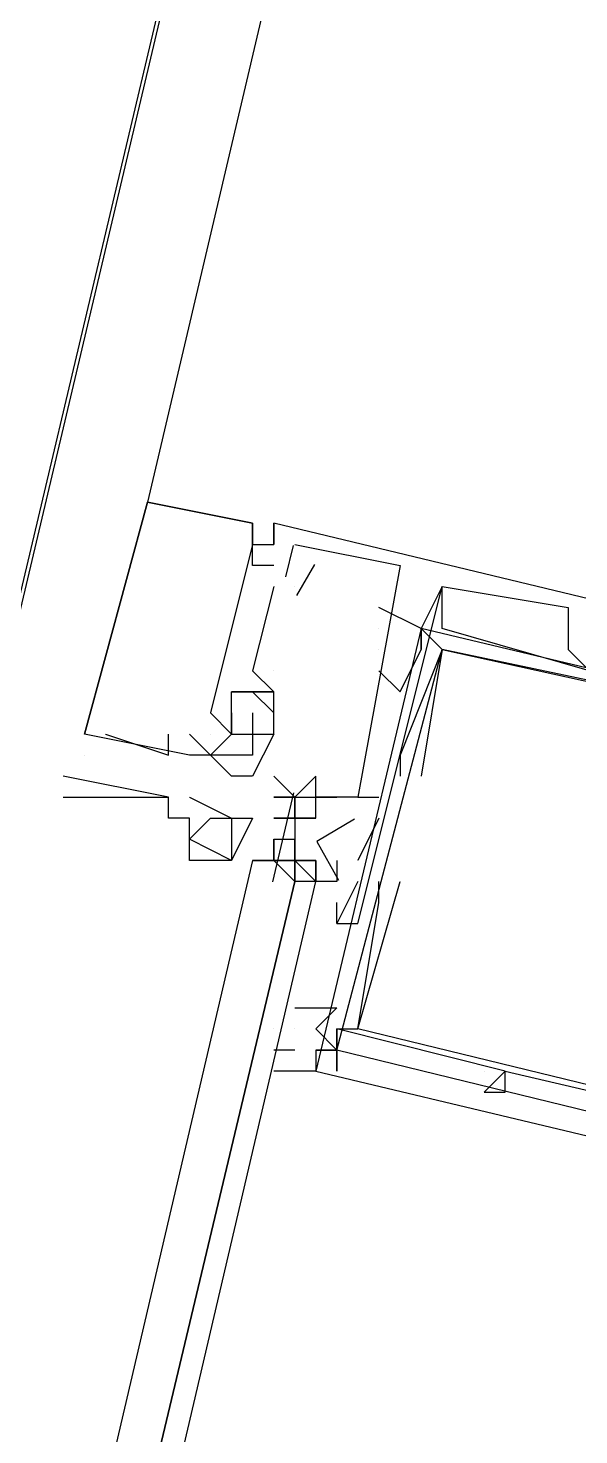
# Model space of a CAD drawing. Header units: feet. Extents: x -84 to 198, y -22 to 181.
# Drawn here: x 36.711 to 37.06, y 99.161 to 100.051 of the extents above; entities that cross this region are included whole.
import ezdxf

# ---------------------------------------------------------------- set-up
doc = ezdxf.new("R2010")
doc.units = ezdxf.units.FT
doc.layers.add('A-LINEA', color=7, linetype='CONTINUOUS')

msp = doc.modelspace()

# ---------------------------------------------------------------- linework, layer by layer
at = {"layer": 'A-LINEA'}
for p, q in [((38.5333, 107.1778), (36.7867, 99.7511)), ((36.7867, 99.7511), (36.7867, 99.7511)), ((36.7867, 99.7511), (36.7867, 99.7511)), ((36.7867, 99.7511), (36.7867, 99.7511)), ((36.7867, 99.7511), (36.7867, 99.7511)), ((36.7867, 99.7511), (36.7867, 99.7511)), ((36.7867, 99.7511), (36.7867, 99.7511)), ((36.8533, 99.7378), (36.8533, 99.7378)), ((36.8533, 99.7378), (36.8533, 99.7378)), ((36.8533, 99.7378), (36.8533, 99.7378)), ((36.8533, 99.7378), (36.8533, 99.7378)), ((36.8533, 99.7378), (36.8533, 99.7378)), ((36.8533, 99.7378), (36.8533, 99.7378)), ((36.8533, 99.7378), (36.8533, 99.7378)), ((36.8533, 99.7378), (36.8533, 99.7378)), ((36.8533, 99.7378), (36.8533, 99.7378)), ((36.8533, 99.7378), (36.8533, 99.7378)), ((36.8533, 99.7378), (36.8533, 99.7378)), ((36.8533, 99.7378), (36.8533, 99.7378)), ((36.8667, 99.7378), (36.8667, 99.7378)), ((36.8667, 99.7378), (36.8667, 99.7378)), ((36.8667, 99.7378), (36.8667, 99.7378)), ((36.8667, 99.7378), (36.8667, 99.7378)), ((36.8667, 99.7378), (36.8667, 99.7378)), ((36.8667, 99.7378), (36.8667, 99.7378)), ((36.8667, 99.7378), (36.8667, 99.7378)), ((36.8667, 99.7378), (36.8667, 99.7378)), ((36.8667, 99.7378), (36.8667, 99.7378)), ((36.8533, 99.7244), (36.8533, 99.7244)), ((36.8533, 99.7244), (36.8533, 99.7244)), ((36.8533, 99.7244), (36.8533, 99.7244)), ((36.8533, 99.7244), (36.8533, 99.7244)), ((36.8533, 99.7244), (36.8533, 99.7244)), ((36.8533, 99.7244), (36.8533, 99.7244)), ((36.8533, 99.7244), (36.8533, 99.7244)), ((36.8533, 99.7244), (36.8533, 99.7244)), ((36.8533, 99.7244), (36.8533, 99.7244)), ((36.8667, 99.7244), (36.8667, 99.7244)), ((36.8667, 99.7244), (36.8667, 99.7244)), ((36.8667, 99.7244), (36.8667, 99.7244)), ((36.8667, 99.7244), (36.8667, 99.7244)), ((36.8667, 99.7244), (36.8667, 99.7244)), ((36.8667, 99.7244), (36.8667, 99.7244)), ((36.8743, 99.7038), (36.8791, 99.7238)), ((36.8743, 99.7038), (36.8791, 99.7238)), ((36.8743, 99.7038), (36.8791, 99.7238)), ((36.88, 99.7244), (36.88, 99.7244)), ((36.88, 99.7244), (36.88, 99.7244)), ((36.88, 99.7244), (36.88, 99.7244)), ((36.8533, 99.7111), (36.8533, 99.7111)), ((36.8533, 99.7111), (36.8533, 99.7111)), ((36.8533, 99.7111), (36.8533, 99.7111)), ((36.8533, 99.7111), (36.8533, 99.7111)), ((36.8533, 99.7111), (36.8533, 99.7111)), ((36.8533, 99.7111), (36.8533, 99.7111)), ((36.8667, 99.7111), (36.8667, 99.7111)), ((36.8667, 99.7111), (36.8667, 99.7111)), ((36.8667, 99.7111), (36.8667, 99.7111)), ((36.8812, 99.6921), (36.8928, 99.7116)), ((36.8812, 99.6921), (36.8928, 99.7116)), ((36.8812, 99.6921), (36.8928, 99.7116)), ((36.9467, 99.7111), (36.9467, 99.7111)), ((36.9467, 99.7111), (36.9467, 99.7111)), ((36.9467, 99.7111), (36.9467, 99.7111)), ((36.8667, 99.6978), (36.8533, 99.6444)), ((36.8667, 99.6978), (36.8533, 99.6444)), ((36.8667, 99.6978), (36.8533, 99.6444)), ((36.8667, 99.6978), (36.8667, 99.6978)), ((36.8667, 99.6978), (36.8667, 99.6978)), ((36.8667, 99.6978), (36.8667, 99.6978)), ((36.88, 99.6978), (36.88, 99.6978)), ((36.88, 99.6978), (36.88, 99.6978)), ((36.88, 99.6978), (36.88, 99.6978)), ((36.9733, 99.6978), (36.9733, 99.6978)), ((36.9733, 99.6978), (36.9733, 99.6978)), ((36.9733, 99.6978), (36.9733, 99.6978)), ((36.9733, 99.6978), (36.9733, 99.6978)), ((36.9733, 99.6978), (36.9733, 99.6978)), ((36.9733, 99.6978), (36.9733, 99.6978)), ((37.0533, 99.6844), (37.0533, 99.6844)), ((37.0533, 99.6844), (37.0533, 99.6844)), ((37.0533, 99.6844), (37.0533, 99.6844)), ((36.96, 99.6711), (36.96, 99.6711)), ((36.96, 99.6711), (36.96, 99.6711)), ((36.96, 99.6711), (36.96, 99.6711)), ((36.9733, 99.6711), (36.9733, 99.6711)), ((36.9733, 99.6711), (36.9733, 99.6711)), ((36.9733, 99.6711), (36.9733, 99.6711)), ((36.9333, 99.6578), (36.9333, 99.6578)), ((36.9333, 99.6578), (36.9333, 99.6578)), ((36.9733, 99.6578), (36.9733, 99.6578)), ((36.9733, 99.6578), (36.9733, 99.6578)), ((36.9733, 99.6578), (36.9733, 99.6578)), ((36.9733, 99.6578), (36.9733, 99.6578)), ((36.9733, 99.6578), (36.9733, 99.6578)), ((36.9733, 99.6578), (36.9733, 99.6578)), ((37.0533, 99.6578), (37.0533, 99.6578)), ((37.0533, 99.6578), (37.0533, 99.6578)), ((37.0533, 99.6578), (37.0533, 99.6578)), ((36.8533, 99.6444), (36.8667, 99.6311)), ((36.8533, 99.6444), (36.8533, 99.6444)), ((36.8533, 99.6444), (36.8667, 99.6311)), ((36.8533, 99.6444), (36.8533, 99.6444)), ((36.8533, 99.6444), (36.8667, 99.6311)), ((36.8533, 99.6444), (36.8533, 99.6444)), ((36.8667, 99.6444), (36.8667, 99.6444)), ((36.8667, 99.6444), (36.8667, 99.6444)), ((36.8667, 99.6444), (36.8667, 99.6444)), ((36.84, 99.6311), (36.84, 99.6311)), ((36.84, 99.6311), (36.84, 99.6311)), ((36.84, 99.6311), (36.84, 99.6311)), ((36.84, 99.6311), (36.84, 99.6311)), ((36.84, 99.6311), (36.84, 99.6311)), ((36.84, 99.6311), (36.84, 99.6311)), ((36.8533, 99.6311), (36.8533, 99.6311)), ((36.8533, 99.6311), (36.8533, 99.6311)), ((36.8533, 99.6311), (36.8533, 99.6311)), ((36.8533, 99.6311), (36.8533, 99.6311)), ((36.8533, 99.6311), (36.8533, 99.6311)), ((36.8533, 99.6311), (36.8533, 99.6311)), ((36.8533, 99.6311), (36.8533, 99.6311)), ((36.8533, 99.6311), (36.8533, 99.6311)), ((36.8533, 99.6311), (36.8533, 99.6311)), ((36.8667, 99.6311), (36.8667, 99.6311)), ((36.8667, 99.6311), (36.8667, 99.6311)), ((36.8667, 99.6311), (36.8667, 99.6311)), ((36.8667, 99.6311), (36.8667, 99.6311)), ((36.8667, 99.6311), (36.8667, 99.6311)), ((36.8667, 99.6311), (36.8667, 99.6311)), ((36.8267, 99.6178), (36.8267, 99.6178)), ((36.84, 99.6044), (36.8267, 99.6178)), ((36.8267, 99.6178), (36.8267, 99.6178)), ((36.8267, 99.6178), (36.8267, 99.6178)), ((36.84, 99.6044), (36.8267, 99.6178)), ((36.8267, 99.6178), (36.8267, 99.6178)), ((36.8267, 99.6178), (36.8267, 99.6178)), ((36.84, 99.6044), (36.8267, 99.6178)), ((36.8267, 99.6178), (36.8267, 99.6178)), ((36.84, 99.6178), (36.84, 99.6178)), ((36.84, 99.6178), (36.84, 99.6178)), ((36.84, 99.6178), (36.84, 99.6178)), ((36.84, 99.6178), (36.84, 99.6178)), ((36.84, 99.6178), (36.84, 99.6178)), ((36.84, 99.6178), (36.84, 99.6178)), ((36.8533, 99.6178), (36.8533, 99.6178)), ((36.8533, 99.6178), (36.8533, 99.6178)), ((36.8533, 99.6178), (36.8533, 99.6178)), ((36.8667, 99.6178), (36.8667, 99.6178)), ((36.8667, 99.6178), (36.8667, 99.6178)), ((36.8667, 99.6178), (36.8667, 99.6178)), ((36.7467, 99.6044), (36.7467, 99.6044)), ((36.7467, 99.6044), (36.7467, 99.6044)), ((36.7467, 99.6044), (36.7467, 99.6044)), ((36.7467, 99.6044), (36.7467, 99.6044)), ((36.7467, 99.6044), (36.7467, 99.6044)), ((36.7467, 99.6044), (36.7467, 99.6044)), ((36.76, 99.6044), (36.76, 99.6044)), ((36.76, 99.6044), (36.76, 99.6044)), ((36.76, 99.6044), (36.76, 99.6044)), ((36.8, 99.6044), (36.8, 99.6044)), ((36.8, 99.6044), (36.8, 99.6044)), ((36.8, 99.6044), (36.8, 99.6044)), ((36.8133, 99.6044), (36.8133, 99.6044)), ((36.8133, 99.6044), (36.8133, 99.6044)), ((36.8133, 99.6044), (36.8133, 99.6044)), ((36.8267, 99.6044), (36.8267, 99.6044)), ((36.8267, 99.6044), (36.8267, 99.6044)), ((36.8267, 99.6044), (36.8267, 99.6044)), ((36.8267, 99.6044), (36.8267, 99.6044)), ((36.8267, 99.6044), (36.8267, 99.6044)), ((36.8267, 99.6044), (36.8267, 99.6044)), ((36.8267, 99.6044), (36.8267, 99.6044)), ((36.8267, 99.6044), (36.8267, 99.6044)), ((36.8267, 99.6044), (36.8267, 99.6044)), ((36.8267, 99.6044), (36.8267, 99.6044)), ((36.8267, 99.6044), (36.8267, 99.6044)), ((36.8267, 99.6044), (36.8267, 99.6044)), ((36.84, 99.6044), (36.84, 99.6044)), ((36.84, 99.6044), (36.84, 99.6044)), ((36.84, 99.6044), (36.84, 99.6044)), ((36.84, 99.6044), (36.84, 99.6044)), ((36.84, 99.6044), (36.84, 99.6044)), ((36.84, 99.6044), (36.84, 99.6044)), ((36.84, 99.6044), (36.84, 99.6044)), ((36.84, 99.6044), (36.84, 99.6044)), ((36.84, 99.6044), (36.84, 99.6044)), ((36.84, 99.6044), (36.84, 99.6044)), ((36.84, 99.6044), (36.84, 99.6044)), ((36.84, 99.6044), (36.84, 99.6044)), ((36.8533, 99.6044), (36.8533, 99.6044)), ((36.8533, 99.6044), (36.8533, 99.6044)), ((36.8533, 99.6044), (36.8533, 99.6044)), ((36.8533, 99.6044), (36.8533, 99.6044)), ((36.8533, 99.6044), (36.8533, 99.6044)), ((36.8533, 99.6044), (36.8533, 99.6044)), ((36.8533, 99.6044), (36.8533, 99.6044)), ((36.8533, 99.6044), (36.8533, 99.6044)), ((36.8533, 99.6044), (36.8533, 99.6044)), ((36.8667, 99.6044), (36.8667, 99.6044)), ((36.8667, 99.6044), (36.8667, 99.6044)), ((36.8667, 99.6044), (36.8667, 99.6044)), ((36.8667, 99.6044), (36.8667, 99.6044)), ((36.8667, 99.6044), (36.8667, 99.6044)), ((36.8667, 99.6044), (36.8667, 99.6044)), ((36.7467, 99.5911), (36.7467, 99.5911)), ((36.8, 99.5911), (36.8, 99.5911)), ((36.8, 99.5911), (36.8, 99.5911)), ((36.8, 99.5911), (36.8, 99.5911)), ((36.8133, 99.5911), (36.8133, 99.5911)), ((36.8133, 99.5911), (36.8133, 99.5911)), ((36.8133, 99.5911), (36.8133, 99.5911)), ((36.8133, 99.5911), (36.8133, 99.5911)), ((36.8133, 99.5911), (36.8133, 99.5911)), ((36.8133, 99.5911), (36.8133, 99.5911)), ((36.8267, 99.5911), (36.8267, 99.5911)), ((36.8267, 99.5911), (36.8267, 99.5911)), ((36.8267, 99.5911), (36.8267, 99.5911)), ((36.8267, 99.5911), (36.8267, 99.5911)), ((36.8267, 99.5911), (36.8267, 99.5911)), ((36.8267, 99.5911), (36.8267, 99.5911)), ((36.8267, 99.5911), (36.8267, 99.5911)), ((36.8267, 99.5911), (36.8267, 99.5911)), ((36.8267, 99.5911), (36.8267, 99.5911)), ((36.8267, 99.5911), (36.8267, 99.5911)), ((36.8267, 99.5911), (36.8267, 99.5911)), ((36.8267, 99.5911), (36.8267, 99.5911)), ((36.8533, 99.5911), (36.8533, 99.5911)), ((36.8533, 99.5911), (36.8533, 99.5911)), ((36.8533, 99.5911), (36.8533, 99.5911)), ((36.9467, 99.5911), (36.9467, 99.5911)), ((36.9467, 99.5911), (36.9467, 99.5911)), ((36.9467, 99.5911), (36.9467, 99.5911)), ((36.7333, 99.5778), (36.7333, 99.5778)), ((36.84, 99.5778), (36.84, 99.5778)), ((36.84, 99.5778), (36.84, 99.5778)), ((36.84, 99.5778), (36.84, 99.5778)), ((36.8533, 99.5778), (36.8533, 99.5778)), ((36.8533, 99.5778), (36.8533, 99.5778)), ((36.8533, 99.5778), (36.8533, 99.5778)), ((36.88, 99.5644), (36.8667, 99.5778)), ((36.8667, 99.5778), (36.8667, 99.5778)), ((36.8667, 99.5778), (36.8667, 99.5778)), ((36.8933, 99.5778), (36.8933, 99.5778)), ((36.8933, 99.5644), (36.8933, 99.5778)), ((36.9467, 99.5778), (36.9467, 99.5778)), ((36.9467, 99.5778), (36.9467, 99.5778)), ((36.9467, 99.5778), (36.9467, 99.5778)), ((36.96, 99.5778), (36.96, 99.5778)), ((36.96, 99.5778), (36.96, 99.5778)), ((36.96, 99.5778), (36.96, 99.5778)), ((36.7333, 99.5644), (36.8, 99.5644)), ((36.7333, 99.5644), (36.7333, 99.5644)), ((36.8, 99.5644), (36.8, 99.5644)), ((36.8, 99.5644), (36.8, 99.5644)), ((36.8133, 99.5644), (36.8133, 99.5644)), ((36.8661, 99.5108), (36.8795, 99.5672)), ((36.8667, 99.5644), (36.8667, 99.5644)), ((36.8667, 99.5644), (36.8667, 99.5644)), ((36.8667, 99.5644), (36.8667, 99.5644)), ((36.8667, 99.5644), (36.8667, 99.5644)), ((36.8667, 99.5644), (36.8667, 99.5644)), ((36.8667, 99.5644), (36.88, 99.5644)), ((36.8667, 99.5644), (36.8667, 99.5644)), ((36.8667, 99.5644), (36.8667, 99.5644)), ((36.8667, 99.5644), (36.8667, 99.5644)), ((36.8667, 99.5644), (36.8667, 99.5644)), ((36.88, 99.5644), (36.8667, 99.5644)), ((36.8667, 99.5644), (36.8667, 99.5644)), ((36.88, 99.5644), (36.8667, 99.5644)), ((36.8667, 99.5644), (36.8667, 99.5644)), ((36.88, 99.5644), (36.88, 99.5511)), ((36.88, 99.5644), (36.88, 99.5511)), ((36.88, 99.5644), (36.8933, 99.5644)), ((36.88, 99.5644), (36.8933, 99.5644)), ((36.88, 99.5644), (36.88, 99.5644)), ((36.88, 99.5644), (36.88, 99.5644)), ((36.88, 99.5644), (36.88, 99.5644)), ((36.88, 99.5644), (36.88, 99.5644)), ((36.88, 99.5644), (36.88, 99.5644)), ((36.88, 99.5644), (36.88, 99.5644)), ((36.88, 99.5644), (36.88, 99.5644)), ((36.88, 99.5644), (36.88, 99.5644)), ((36.88, 99.5511), (36.88, 99.5644)), ((36.88, 99.5644), (36.88, 99.5644)), ((36.88, 99.5511), (36.88, 99.5644)), ((36.88, 99.5644), (36.88, 99.5644)), ((36.88, 99.5644), (36.88, 99.5644)), ((36.88, 99.5644), (36.88, 99.5644)), ((36.8933, 99.5644), (36.8933, 99.5644)), ((36.8933, 99.5644), (36.8933, 99.5644)), ((36.8933, 99.5644), (36.8933, 99.5644)), ((36.8933, 99.5644), (36.8933, 99.5644)), ((36.8933, 99.5644), (36.8933, 99.5644)), ((36.8933, 99.5644), (36.8933, 99.5644)), ((36.8933, 99.5644), (36.8933, 99.5644)), ((36.8933, 99.5644), (36.9067, 99.5644)), ((36.8933, 99.5644), (36.8933, 99.5644)), ((36.8933, 99.5644), (36.8933, 99.5644)), ((36.8933, 99.5644), (36.8933, 99.5644)), ((36.8933, 99.5644), (36.8933, 99.5644)), ((36.8933, 99.5644), (36.8933, 99.5644)), ((36.8933, 99.5644), (36.9067, 99.5644)), ((36.8933, 99.5511), (36.8933, 99.5644)), ((36.8933, 99.5644), (36.8933, 99.5644)), ((36.8933, 99.5644), (36.8933, 99.5644)), ((36.8933, 99.5644), (36.8933, 99.5644)), ((36.8933, 99.5644), (36.8933, 99.5644)), ((36.8933, 99.5644), (36.8933, 99.5644)), ((36.8933, 99.5644), (36.8933, 99.5644)), ((36.8933, 99.5644), (36.8933, 99.5644)), ((36.8933, 99.5644), (36.8933, 99.5644)), ((36.9067, 99.5644), (36.9067, 99.5644)), ((36.9067, 99.5644), (36.9067, 99.5644)), ((36.9067, 99.5644), (36.9067, 99.5644)), ((36.9067, 99.5644), (36.9067, 99.5644)), ((36.9067, 99.5644), (36.9067, 99.5644)), ((36.9067, 99.5644), (36.9067, 99.5644)), ((36.9067, 99.5644), (36.9067, 99.5644)), ((36.9067, 99.5644), (36.9067, 99.5644)), ((36.9067, 99.5644), (36.9067, 99.5644)), ((36.9067, 99.5644), (36.9067, 99.5644)), ((36.9067, 99.5644), (36.9067, 99.5644)), ((36.9067, 99.5644), (36.9067, 99.5644)), ((36.92, 99.5644), (36.92, 99.5644)), ((36.92, 99.5644), (36.92, 99.5644)), ((36.92, 99.5644), (36.92, 99.5644)), ((36.92, 99.5644), (36.92, 99.5644)), ((36.92, 99.5644), (36.92, 99.5644)), ((36.9333, 99.5644), (36.9333, 99.5644)), ((36.9333, 99.5644), (36.9333, 99.5644)), ((36.9333, 99.5644), (36.9333, 99.5644)), ((36.8, 99.5511), (36.8, 99.5511)), ((36.8, 99.5511), (36.8, 99.5511)), ((36.8, 99.5511), (36.8, 99.5511)), ((36.8133, 99.5511), (36.8133, 99.5511)), ((36.8133, 99.5511), (36.8133, 99.5511)), ((36.8267, 99.5511), (36.8267, 99.5511)), ((36.84, 99.5511), (36.84, 99.5511)), ((36.84, 99.5511), (36.84, 99.5511)), ((36.8533, 99.5511), (36.8533, 99.5511)), ((36.8667, 99.5511), (36.8667, 99.5511)), ((36.8667, 99.5511), (36.8667, 99.5511)), ((36.8667, 99.5511), (36.8667, 99.5511)), ((36.8667, 99.5511), (36.8667, 99.5511)), ((36.8667, 99.5511), (36.8667, 99.5511)), ((36.8667, 99.5511), (36.8667, 99.5511)), ((36.8667, 99.5511), (36.8667, 99.5511)), ((36.8667, 99.5511), (36.88, 99.5511)), ((36.8667, 99.5511), (36.8667, 99.5511)), ((36.8667, 99.5511), (36.8667, 99.5511)), ((36.8667, 99.5511), (36.8667, 99.5511)), ((36.8667, 99.5511), (36.8667, 99.5511)), ((36.8667, 99.5511), (36.8667, 99.5511)), ((36.8667, 99.5511), (36.8667, 99.5511)), ((36.8667, 99.5511), (36.8667, 99.5511)), ((36.88, 99.5511), (36.88, 99.5511)), ((36.88, 99.5511), (36.88, 99.5511)), ((36.88, 99.5511), (36.88, 99.5511)), ((36.88, 99.5511), (36.88, 99.5511)), ((36.88, 99.5511), (36.88, 99.5378)), ((36.88, 99.5511), (36.88, 99.5511)), ((36.88, 99.5511), (36.88, 99.5511)), ((36.88, 99.5511), (36.88, 99.5511)), ((36.88, 99.5511), (36.88, 99.5511)), ((36.88, 99.5511), (36.88, 99.5511)), ((36.88, 99.5511), (36.88, 99.5511)), ((36.88, 99.5511), (36.8933, 99.5511)), ((36.88, 99.5511), (36.88, 99.5511)), ((36.88, 99.5511), (36.88, 99.5511)), ((36.88, 99.5511), (36.8933, 99.5511)), ((36.88, 99.5511), (36.88, 99.5511)), ((36.88, 99.5511), (36.88, 99.5511)), ((36.88, 99.5511), (36.88, 99.5511)), ((36.88, 99.5511), (36.88, 99.5511)), ((36.88, 99.5511), (36.88, 99.5511)), ((36.88, 99.5511), (36.88, 99.5511)), ((36.8933, 99.5511), (36.88, 99.5511)), ((36.88, 99.5511), (36.88, 99.5511)), ((36.88, 99.5511), (36.88, 99.5511)), ((36.88, 99.5511), (36.88, 99.5511)), ((36.88, 99.5511), (36.88, 99.5511)), ((36.88, 99.5511), (36.88, 99.5511)), ((36.88, 99.5511), (36.88, 99.5511)), ((36.88, 99.5511), (36.88, 99.5511)), ((36.8933, 99.5511), (36.8933, 99.5511)), ((36.8933, 99.5511), (36.8933, 99.5511)), ((36.8933, 99.5511), (36.8933, 99.5511)), ((36.8933, 99.5511), (36.8933, 99.5511)), ((36.8933, 99.5511), (36.8933, 99.5511)), ((36.8933, 99.5511), (36.8933, 99.5511)), ((36.8933, 99.5511), (36.8933, 99.5511)), ((36.8933, 99.5511), (36.8933, 99.5511)), ((36.9333, 99.5511), (36.92, 99.5244)), ((36.9333, 99.5511), (36.92, 99.5244)), ((36.9333, 99.5511), (36.92, 99.5244)), ((36.9333, 99.5511), (36.9333, 99.5511)), ((36.9333, 99.5511), (36.9333, 99.5511)), ((36.9333, 99.5511), (36.9333, 99.5511)), ((36.8133, 99.5378), (36.8133, 99.5378)), ((36.8133, 99.5378), (36.8133, 99.5378)), ((36.8667, 99.5378), (36.8667, 99.5378)), ((36.8667, 99.5378), (36.8667, 99.5378)), ((36.8667, 99.5378), (36.8667, 99.5378)), ((36.8667, 99.5378), (36.8667, 99.5378)), ((36.8667, 99.5378), (36.8667, 99.5378)), ((36.8667, 99.5378), (36.8667, 99.5378)), ((36.8667, 99.5378), (36.8667, 99.5378)), ((36.8667, 99.5378), (36.8667, 99.5378)), ((36.8667, 99.5378), (36.8667, 99.5378)), ((36.8667, 99.5378), (36.8667, 99.5244)), ((36.8667, 99.5378), (36.8667, 99.5378)), ((36.8667, 99.5378), (36.8667, 99.5378)), ((36.8667, 99.5378), (36.8667, 99.5378)), ((36.8667, 99.5378), (36.8667, 99.5378)), ((36.8667, 99.5378), (36.8667, 99.5378)), ((36.8667, 99.5378), (36.8667, 99.5378)), ((36.8667, 99.5378), (36.8667, 99.5378)), ((36.8667, 99.5378), (36.8667, 99.5378)), ((36.8667, 99.5378), (36.8667, 99.5378)), ((36.8667, 99.5378), (36.8667, 99.5378)), ((36.8667, 99.5378), (36.8667, 99.5378)), ((36.8667, 99.5378), (36.8667, 99.5378)), ((36.8667, 99.5378), (36.8667, 99.5378)), ((36.8667, 99.5378), (36.8667, 99.5378)), ((36.8667, 99.5378), (36.8667, 99.5378)), ((36.8667, 99.5378), (36.88, 99.5378)), ((36.8667, 99.5378), (36.8667, 99.5378)), ((36.8667, 99.5378), (36.8667, 99.5378)), ((36.8667, 99.5378), (36.8667, 99.5378)), ((36.8667, 99.5378), (36.8667, 99.5244)), ((36.8667, 99.5378), (36.8667, 99.5378)), ((36.8667, 99.5378), (36.8667, 99.5378)), ((36.8667, 99.5378), (36.8667, 99.5378)), ((36.88, 99.5378), (36.88, 99.5378)), ((36.88, 99.5378), (36.88, 99.5378)), ((36.88, 99.5378), (36.88, 99.5378)), ((36.88, 99.5378), (36.88, 99.5378)), ((36.88, 99.5378), (36.88, 99.5378)), ((36.88, 99.5378), (36.88, 99.5378)), ((36.88, 99.5378), (36.88, 99.5378)), ((36.88, 99.5378), (36.88, 99.5378)), ((36.88, 99.5378), (36.88, 99.5378)), ((36.88, 99.5378), (36.88, 99.5378)), ((36.88, 99.5378), (36.88, 99.5378)), ((36.88, 99.5378), (36.88, 99.5378)), ((36.88, 99.5378), (36.88, 99.5378)), ((36.88, 99.5378), (36.88, 99.5378)), ((36.88, 99.5378), (36.88, 99.5378)), ((36.88, 99.5378), (36.88, 99.5378)), ((36.88, 99.5378), (36.88, 99.5378)), ((36.88, 99.5244), (36.88, 99.5378)), ((36.88, 99.5378), (36.88, 99.5378)), ((36.88, 99.5378), (36.88, 99.5378)), ((36.88, 99.5378), (36.88, 99.5378)), ((36.88, 99.5378), (36.88, 99.5378)), ((36.88, 99.5378), (36.88, 99.5378)), ((36.88, 99.5378), (36.88, 99.5378)), ((36.88, 99.5378), (36.88, 99.5378)), ((36.88, 99.5378), (36.88, 99.5378)), ((36.88, 99.5244), (36.88, 99.5378)), ((36.88, 99.5378), (36.88, 99.5378)), ((36.88, 99.5378), (36.88, 99.5378)), ((36.88, 99.5378), (36.88, 99.5378)), ((36.88, 99.5378), (36.88, 99.5378)), ((36.88, 99.5378), (36.88, 99.5378)), ((36.88, 99.5378), (36.88, 99.5378)), ((36.88, 99.5378), (36.88, 99.5378)), ((36.88, 99.5378), (36.88, 99.5378)), ((36.88, 99.5378), (36.88, 99.5378)), ((36.88, 99.5378), (36.88, 99.5378)), ((36.8133, 99.5244), (36.8133, 99.5244)), ((36.8267, 99.5244), (36.8267, 99.5244)), ((36.84, 99.5244), (36.84, 99.5244)), ((36.84, 99.5244), (36.84, 99.5244)), ((36.84, 99.5244), (36.84, 99.5244)), ((36.8533, 99.5244), (36.8533, 99.5244)), ((36.8533, 99.5244), (36.8533, 99.5244)), ((36.8533, 99.5244), (36.8533, 99.5244)), ((36.8533, 99.5244), (36.8667, 99.5244)), ((36.8533, 99.5244), (36.8533, 99.5244)), ((36.8667, 99.5244), (36.8667, 99.5244)), ((36.8667, 99.5244), (36.8667, 99.5244)), ((36.8667, 99.5244), (36.88, 99.5244)), ((36.8667, 99.5244), (36.8667, 99.5244)), ((36.8667, 99.5244), (36.8667, 99.5244)), ((36.8667, 99.5244), (36.8667, 99.5244)), ((36.8667, 99.5244), (36.8667, 99.5244)), ((36.8667, 99.5244), (36.8667, 99.5244)), ((36.8667, 99.5244), (36.8667, 99.5244)), ((36.8667, 99.5244), (36.8667, 99.5244)), ((36.8667, 99.5244), (36.8667, 99.5244)), ((36.8667, 99.5244), (36.8667, 99.5244)), ((36.8667, 99.5244), (36.8667, 99.5244)), ((36.8667, 99.5244), (36.8667, 99.5244)), ((36.8667, 99.5244), (36.8667, 99.5244)), ((36.8667, 99.5244), (36.8667, 99.5244)), ((36.8667, 99.5244), (36.8667, 99.5244)), ((36.8667, 99.5244), (36.8667, 99.5244)), ((36.8667, 99.5244), (36.8667, 99.5244)), ((36.8667, 99.5244), (36.8667, 99.5244)), ((36.8667, 99.5244), (36.8667, 99.5244)), ((36.8667, 99.5244), (36.8667, 99.5244)), ((36.88, 99.5244), (36.88, 99.5244)), ((36.88, 99.5244), (36.88, 99.5111)), ((36.88, 99.5244), (36.88, 99.5244)), ((36.88, 99.5244), (36.88, 99.5244)), ((36.88, 99.5244), (36.88, 99.5244)), ((36.88, 99.5244), (36.88, 99.5244)), ((36.88, 99.5244), (36.8933, 99.5244)), ((36.88, 99.5244), (36.88, 99.5244)), ((36.88, 99.5244), (36.88, 99.5244)), ((36.88, 99.5244), (36.88, 99.5244)), ((36.88, 99.5244), (36.88, 99.5244)), ((36.88, 99.5244), (36.88, 99.5244)), ((36.88, 99.5244), (36.88, 99.5244)), ((36.88, 99.5244), (36.88, 99.5244)), ((36.88, 99.5244), (36.88, 99.5244)), ((36.88, 99.5244), (36.88, 99.5244)), ((36.88, 99.5244), (36.88, 99.5244)), ((36.88, 99.5111), (36.88, 99.5244)), ((36.88, 99.5111), (36.88, 99.5244)), ((36.88, 99.5244), (36.88, 99.5244)), ((36.88, 99.5244), (36.88, 99.5244)), ((36.8933, 99.5244), (36.8933, 99.5244)), ((36.8933, 99.5244), (36.8933, 99.5244)), ((36.8933, 99.5244), (36.8933, 99.5244)), ((36.8933, 99.5244), (36.8933, 99.5111)), ((36.8933, 99.5244), (36.8933, 99.5244)), ((36.8933, 99.5244), (36.8933, 99.5244)), ((36.8933, 99.5111), (36.8933, 99.5244)), ((36.9067, 99.5244), (36.9067, 99.5111)), ((36.9067, 99.5244), (36.9067, 99.5244)), ((36.9067, 99.5244), (36.9067, 99.5111)), ((36.9067, 99.5244), (36.9067, 99.5244)), ((36.9067, 99.5244), (36.9067, 99.5111)), ((36.9067, 99.5244), (36.9067, 99.5244)), ((36.92, 99.5244), (36.92, 99.5244)), ((36.92, 99.5244), (36.92, 99.5244)), ((36.92, 99.5244), (36.92, 99.5244)), ((36.88, 99.5111), (36.88, 99.5111)), ((36.88, 99.5111), (36.88, 99.5111)), ((36.88, 99.5111), (36.88, 99.5111)), ((36.88, 99.5111), (36.88, 99.5111)), ((36.88, 99.5111), (36.88, 99.5111)), ((36.8933, 99.5111), (36.8933, 99.5111)), ((36.8933, 99.5111), (36.8933, 99.5111)), ((36.8933, 99.5111), (36.8933, 99.5111)), ((36.8933, 99.5111), (36.8933, 99.5111)), ((36.8933, 99.5111), (36.8933, 99.5111)), ((36.9067, 99.5111), (36.9067, 99.5111)), ((36.9067, 99.5111), (36.9067, 99.5111)), ((36.9067, 99.5111), (36.9067, 99.5111)), ((36.9067, 99.5111), (36.9067, 99.5111)), ((36.92, 99.5111), (36.92, 99.5111)), ((36.92, 99.5111), (36.92, 99.5111)), ((36.92, 99.5111), (36.92, 99.5111)), ((36.9333, 99.5111), (36.9333, 99.5111)), ((36.9333, 99.5111), (36.9333, 99.5111)), ((36.9333, 99.5111), (36.9333, 99.5111)), ((36.9467, 99.5111), (36.9467, 99.5111)), ((36.9467, 99.5111), (36.9467, 99.5111)), ((36.9467, 99.5111), (36.9467, 99.5111)), ((36.9067, 99.4978), (36.9067, 99.4978)), ((36.9067, 99.4978), (36.9067, 99.4978)), ((36.9067, 99.4978), (36.9067, 99.4978)), ((36.9333, 99.4978), (36.9333, 99.4978)), ((36.9333, 99.4978), (36.9333, 99.4978)), ((36.9333, 99.4978), (36.9333, 99.4978)), ((36.9067, 99.4844), (36.9067, 99.4844)), ((36.9067, 99.4844), (36.9067, 99.4844)), ((36.9067, 99.4844), (36.9067, 99.4844)), ((36.9067, 99.4844), (36.9067, 99.4844)), ((36.9067, 99.4844), (36.9067, 99.4844)), ((36.9067, 99.4844), (36.9067, 99.4844)), ((36.92, 99.4844), (36.92, 99.4844)), ((36.92, 99.4844), (36.92, 99.4844)), ((36.92, 99.4844), (36.92, 99.4844)), ((36.8667, 99.4178), (36.8667, 99.4178)), ((36.88, 99.4178), (36.88, 99.4178)), ((36.9067, 99.4178), (36.9067, 99.4178)), ((36.9067, 99.4178), (36.9067, 99.4178)), ((36.9067, 99.4178), (36.9067, 99.4178)), ((36.9067, 99.4178), (36.9067, 99.4178)), ((36.9067, 99.4178), (36.9067, 99.4178)), ((36.9067, 99.4178), (36.9067, 99.4178)), ((36.92, 99.4178), (36.92, 99.4178)), ((36.92, 99.4178), (36.92, 99.4178)), ((36.92, 99.4178), (36.92, 99.4178)), ((36.92, 99.4178), (36.92, 99.4178)), ((36.92, 99.4178), (36.92, 99.4178)), ((36.92, 99.4178), (36.92, 99.4178)), ((36.9067, 99.3911), (36.9067, 99.3911)), ((36.9067, 99.3911), (36.9067, 99.3911)), ((36.9067, 99.3911), (36.9067, 99.3911)), ((37, 99.3911), (37, 99.3911)), ((37, 99.3911), (37, 99.3911)), ((37, 99.3911), (37, 99.3911)), ((37.0133, 99.3911), (37.0133, 99.3911)), ((37.0133, 99.3911), (37.0133, 99.3911)), ((37.0133, 99.3911), (37.0133, 99.3911)), ((37.0133, 99.3911), (37.0133, 99.3911)), ((37.0133, 99.3911), (37.0133, 99.3911)), ((37.0133, 99.3911), (37.0133, 99.3911)), ((37, 99.3778), (37, 99.3778)), ((37, 99.3778), (37, 99.3778)), ((37, 99.3778), (37, 99.3778)), ((37.0133, 99.3778), (37.0133, 99.3778)), ((37.0133, 99.3778), (37.0133, 99.3778)), ((37.0133, 99.3778), (37.0133, 99.3778))]:
    msp.add_line(p, q, dxfattribs=at)
for points in [[(28.68, 83.8711), (32.7333, 82.9111), (38.56, 107.5244), (34.5067, 108.4844)], [(38.56, 107.5244), (35.6533, 95.2311), (29.1867, 96.7644)], [(36.84, 99.6178), (36.84, 99.6044), (36.84, 99.6044), (36.8533, 99.6044), (36.8533, 99.6044), (36.8533, 99.6044), (36.8533, 99.6044), (36.8667, 99.6044), (36.8533, 99.5778), (36.84, 99.5778), (36.8267, 99.5911), (36.8133, 99.5911), (36.7467, 99.6044), (36.7867, 99.7511), (36.7867, 99.7511), (36.8533, 99.7378), (36.8533, 99.7244), (36.8533, 99.7378), (36.7867, 99.7511), (36.7867, 99.7511), (36.7467, 99.6044)], [(36.84, 99.6178), (36.84, 99.6044), (36.84, 99.6044), (36.8533, 99.6044), (36.8533, 99.6044), (36.8533, 99.6044), (36.8533, 99.6044), (36.8667, 99.6044), (36.8533, 99.5778), (36.84, 99.5778), (36.8267, 99.5911), (36.8133, 99.5911), (36.7467, 99.6044), (36.7867, 99.7511), (36.7867, 99.7511), (36.8533, 99.7378), (36.8533, 99.7244), (36.8533, 99.7378), (36.7867, 99.7511), (36.7867, 99.7511), (36.7467, 99.6044)], [(36.84, 99.6178), (36.84, 99.6044), (36.84, 99.6044), (36.8533, 99.6044), (36.8533, 99.6044), (36.8533, 99.6044), (36.8533, 99.6044), (36.8667, 99.6044), (36.8533, 99.5778), (36.84, 99.5778), (36.8267, 99.5911), (36.8133, 99.5911), (36.7467, 99.6044), (36.7867, 99.7511), (36.7867, 99.7511), (36.8533, 99.7378), (36.8533, 99.7244), (36.8533, 99.7378), (36.7867, 99.7511), (36.7867, 99.7511), (36.7467, 99.6044)], [(36.8533, 99.7244), (36.8667, 99.7244), (36.8667, 99.7378), (36.8667, 99.7244)], [(36.8533, 99.7244), (36.8667, 99.7244), (36.8667, 99.7378), (36.8667, 99.7244)], [(36.8533, 99.7244), (36.8667, 99.7244), (36.8667, 99.7378), (36.8667, 99.7244)], [(37.44, 99.3511), (37.4667, 99.3511), (37.48, 99.4311), (37.5067, 99.4311), (37.5333, 99.5778), (36.8667, 99.7378)], [(37.44, 99.3511), (37.4667, 99.3511), (37.48, 99.4311), (37.5067, 99.4311), (37.5333, 99.5778), (36.8667, 99.7378)], [(37.44, 99.3511), (37.4667, 99.3511), (37.48, 99.4311), (37.5067, 99.4311), (37.5333, 99.5778), (36.8667, 99.7378)], [(36.8533, 99.7244), (36.8267, 99.6178), (36.84, 99.6044), (36.84, 99.6178), (36.84, 99.6311), (36.8533, 99.6311), (36.84, 99.6311)], [(36.8533, 99.7244), (36.8267, 99.6178), (36.84, 99.6044), (36.84, 99.6178), (36.84, 99.6311), (36.8533, 99.6311), (36.84, 99.6311)], [(36.8533, 99.7244), (36.8267, 99.6178), (36.84, 99.6044), (36.84, 99.6178), (36.84, 99.6311), (36.8533, 99.6311), (36.84, 99.6311)], [(36.8667, 99.7111), (36.8533, 99.7111), (36.8533, 99.7244)], [(36.8667, 99.7111), (36.8533, 99.7111), (36.8533, 99.7244)], [(36.8667, 99.7111), (36.8533, 99.7111), (36.8533, 99.7244)], [(36.88, 99.7244), (36.9467, 99.7111), (36.92, 99.5644), (36.9333, 99.5644)], [(36.88, 99.7244), (36.9467, 99.7111), (36.92, 99.5644), (36.9333, 99.5644)], [(36.88, 99.7244), (36.9467, 99.7111), (36.92, 99.5644), (36.9333, 99.5644)], [(36.9067, 99.4844), (36.92, 99.4844), (36.9733, 99.6978), (37.0533, 99.6844), (37.0533, 99.6578), (37.0667, 99.6444)], [(36.9067, 99.4844), (36.92, 99.4844), (36.9733, 99.6978), (37.0533, 99.6844), (37.0533, 99.6578), (37.0667, 99.6444)], [(36.9067, 99.4844), (36.92, 99.4844), (36.9733, 99.6978), (37.0533, 99.6844), (37.0533, 99.6578), (37.0667, 99.6444)], [(36.9733, 99.6711), (36.9733, 99.6711), (36.9733, 99.6978), (36.96, 99.6711), (36.9733, 99.6578), (36.9467, 99.5911), (36.9467, 99.5778)], [(36.9733, 99.6711), (36.9733, 99.6711), (36.9733, 99.6978), (36.96, 99.6711), (36.9733, 99.6578), (36.9467, 99.5911), (36.9467, 99.5778)], [(36.9733, 99.6711), (36.9733, 99.6711), (36.9733, 99.6978), (36.96, 99.6711), (36.9733, 99.6578), (36.9467, 99.5911), (36.9467, 99.5778)], [(36.9733, 99.6578), (36.96, 99.6711), (36.96, 99.6711), (36.96, 99.6578), (36.96, 99.6711), (36.96, 99.6711), (36.96, 99.6711), (36.96, 99.6711), (36.9333, 99.6844), (36.9333, 99.6844), (36.9333, 99.6844)], [(37.52, 99.5378), (36.96, 99.6711), (36.8933, 99.3911), (37.4533, 99.2578), (37.52, 99.5378), (37.4533, 99.2711), (36.9067, 99.4044), (36.9733, 99.6578), (37.52, 99.5378)], [(36.9333, 99.6711), (36.9333, 99.6711), (36.9333, 99.6711)], [(37.08, 99.6711), (37.0667, 99.6711), (37.0667, 99.6578), (37.0667, 99.6444), (36.9733, 99.6711)], [(37.08, 99.6711), (37.0667, 99.6711), (37.0667, 99.6578), (37.0667, 99.6444), (36.9733, 99.6711)], [(37.08, 99.6711), (37.0667, 99.6711), (37.0667, 99.6578), (37.0667, 99.6444), (36.9733, 99.6711)], [(36.9333, 99.6444), (36.9333, 99.6444), (36.9333, 99.6444), (36.9467, 99.6311), (36.9467, 99.6311), (36.96, 99.6578), (36.96, 99.6578), (36.96, 99.6578), (36.96, 99.6578), (36.96, 99.6578), (36.96, 99.6578), (36.96, 99.6578)], [(37.48, 99.5511), (36.9733, 99.6578), (36.96, 99.5778), (36.96, 99.5778)], [(37.48, 99.5511), (36.9733, 99.6578), (36.96, 99.5778), (36.96, 99.5778)], [(37.48, 99.5511), (36.9733, 99.6578), (36.96, 99.5778), (36.96, 99.5778)], [(36.8533, 99.6311), (36.8667, 99.6311), (36.8533, 99.6311), (36.8667, 99.6178)], [(36.8533, 99.6178), (36.8533, 99.6044), (36.8667, 99.6044), (36.8667, 99.6311)], [(36.8533, 99.6311), (36.8667, 99.6311), (36.8533, 99.6311), (36.8667, 99.6178)], [(36.8533, 99.6178), (36.8533, 99.6044), (36.8667, 99.6044), (36.8667, 99.6311)], [(36.8533, 99.6311), (36.8667, 99.6311), (36.8533, 99.6311), (36.8667, 99.6178)], [(36.8533, 99.6178), (36.8533, 99.6044), (36.8667, 99.6044), (36.8667, 99.6311)], [(36.76, 99.6044), (36.76, 99.6044), (36.8, 99.5911), (36.8, 99.5911), (36.8, 99.6044)], [(36.76, 99.6044), (36.76, 99.6044), (36.8, 99.5911), (36.8, 99.5911), (36.8, 99.6044)], [(36.76, 99.6044), (36.76, 99.6044), (36.8, 99.5911), (36.8, 99.5911), (36.8, 99.6044)], [(36.8267, 99.5911), (36.8133, 99.6044), (36.8133, 99.6044)], [(36.8267, 99.5911), (36.8133, 99.6044), (36.8133, 99.6044)], [(36.8267, 99.5911), (36.8133, 99.6044), (36.8133, 99.6044)], [(36.84, 99.6044), (36.8533, 99.6044), (36.8533, 99.5911), (36.8267, 99.5911), (36.84, 99.6044)], [(36.84, 99.6044), (36.8533, 99.6044), (36.8533, 99.5911), (36.8267, 99.5911), (36.84, 99.6044)], [(36.84, 99.6044), (36.8533, 99.6044), (36.8533, 99.5911), (36.8267, 99.5911), (36.84, 99.6044)], [(36.8133, 99.5511), (36.8, 99.5511), (36.8, 99.5644), (36.7333, 99.5778), (36.7333, 99.5778)], [(36.92, 99.5644), (36.9067, 99.5644), (36.8933, 99.5644), (36.8933, 99.5778), (36.88, 99.5644), (36.8667, 99.5778), (36.8667, 99.5778)], [(36.8133, 99.5644), (36.84, 99.5511), (36.8533, 99.5511), (36.84, 99.5244), (36.84, 99.5244), (36.84, 99.5244), (36.84, 99.5244), (36.8267, 99.5244), (36.8267, 99.5244), (36.8133, 99.5244), (36.8133, 99.5378), (36.8133, 99.5511), (36.8133, 99.5511), (36.8, 99.5511)], [(36.88, 99.5644), (36.88, 99.5511), (36.8667, 99.5511)], [(36.88, 99.5644), (36.88, 99.5511), (36.8667, 99.5511)], [(36.8, 99.5511), (36.8, 99.5511), (36.8, 99.5511), (36.8, 99.5511)], [(36.84, 99.5244), (36.8133, 99.5378), (36.8267, 99.5511), (36.84, 99.5511), (36.84, 99.5244)], [(36.9179, 99.5506), (36.894, 99.5363), (36.9076, 99.512)], [(36.8667, 99.5244), (36.8667, 99.5378), (36.8667, 99.5244)], [(36.88, 99.5378), (36.88, 99.5244), (36.8933, 99.5244)], [(36.8533, 99.5244), (35.9733, 95.7644), (35.9867, 95.7511), (35.9867, 95.7644), (36.88, 99.5111), (36.88, 99.5244), (36.8533, 99.5244)], [(36.9067, 99.5111), (36.8933, 99.5111), (36.88, 99.5244), (36.88, 99.5111), (36.8667, 99.5244), (36.8533, 99.5244)], [(36.8933, 99.5244), (36.88, 99.5244), (36.8933, 99.5244)], [(36.8933, 99.5244), (36.88, 99.5244), (36.8933, 99.5244)], [(36.88, 99.5111), (35.9867, 95.7644), (35.9867, 95.7511), (36.0133, 95.7511), (36.8933, 99.5111), (36.88, 99.5111)], [(36.9067, 99.3911), (36.9067, 99.4178), (36.92, 99.4178), (36.9333, 99.4978), (36.9333, 99.5111), (36.9333, 99.5111)], [(36.92, 99.5111), (36.9067, 99.4844), (36.9067, 99.4978)], [(36.9067, 99.3911), (36.9067, 99.4178), (36.92, 99.4178), (36.9333, 99.4978), (36.9333, 99.5111), (36.9333, 99.5111)], [(36.92, 99.5111), (36.9067, 99.4844), (36.9067, 99.4978)], [(36.9067, 99.3911), (36.9067, 99.4178), (36.92, 99.4178), (36.9333, 99.4978), (36.9333, 99.5111), (36.9333, 99.5111)], [(36.92, 99.5111), (36.9067, 99.4844), (36.9067, 99.4978)], [(37.4133, 99.2978), (36.92, 99.4178), (36.9467, 99.5111)], [(37.4133, 99.2978), (36.92, 99.4178), (36.9467, 99.5111)], [(37.4133, 99.2978), (36.92, 99.4178), (36.9467, 99.5111)], [(36.88, 99.4311), (36.88, 99.4311), (36.88, 99.4311), (36.88, 99.4311), (36.9067, 99.4311), (36.9067, 99.4311), (36.8933, 99.4178), (36.8933, 99.4178), (36.9067, 99.4044), (36.9067, 99.4178), (36.9067, 99.4178), (36.9067, 99.4044), (36.9067, 99.4044), (36.9067, 99.4044), (36.8933, 99.4044), (36.8933, 99.4044), (36.8933, 99.4044), (36.8933, 99.4044), (36.8933, 99.3911), (36.8933, 99.3911), (36.8667, 99.3911), (36.8667, 99.3911)], [(37.0133, 99.3911), (36.9067, 99.4178), (36.9067, 99.3911), (36.9067, 99.3911)], [(37.0133, 99.3911), (36.9067, 99.4178), (36.9067, 99.3911), (36.9067, 99.3911)], [(37.0133, 99.3911), (36.9067, 99.4178), (36.9067, 99.3911), (36.9067, 99.3911)], [(36.88, 99.4044), (36.8667, 99.4044), (36.8667, 99.4044)], [(37.0133, 99.3911), (37, 99.3778), (37.0133, 99.3778), (37.0133, 99.3911), (37.4133, 99.2978), (37.4133, 99.2844), (37.44, 99.2711)], [(37.0133, 99.3911), (37, 99.3778), (37.0133, 99.3778), (37.0133, 99.3911), (37.4133, 99.2978), (37.4133, 99.2844), (37.44, 99.2711)], [(37.0133, 99.3911), (37, 99.3778), (37.0133, 99.3778), (37.0133, 99.3911), (37.4133, 99.2978), (37.4133, 99.2844), (37.44, 99.2711)]]:
    msp.add_lwpolyline(points, dxfattribs=at)
for points in [[(36.96, 99.6578), (36.96, 99.6578), (36.96, 99.6578), (36.96, 99.6578)], [(36.8933, 99.4044), (36.9067, 99.4044), (36.9067, 99.4044), (36.8933, 99.4044)]]:
    msp.add_lwpolyline(points, close=True, dxfattribs=at)

doc.saveas('drawing.dxf')
